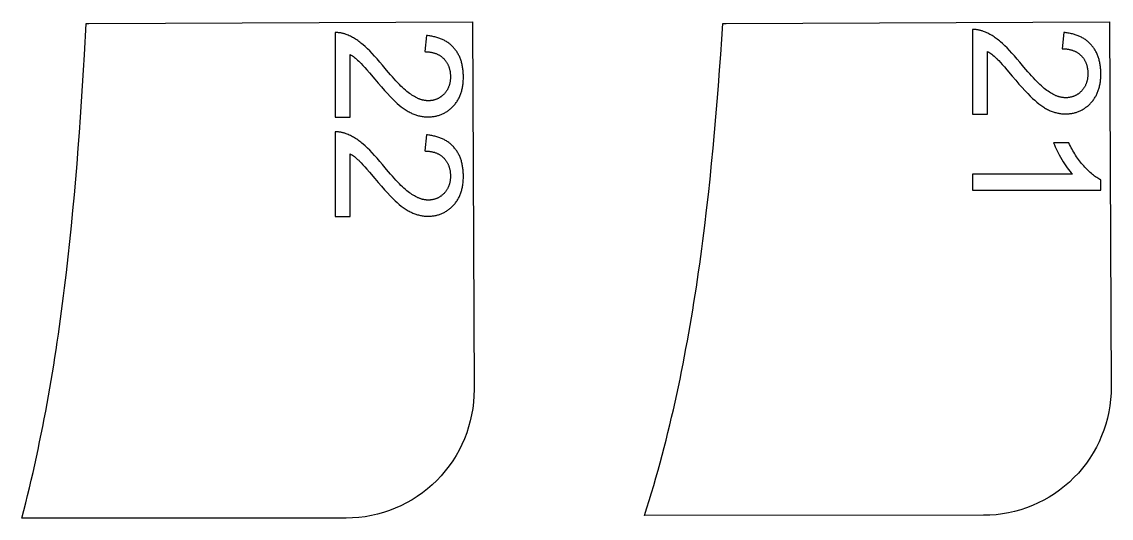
# Model space of a CAD drawing. Extents: x -16189 to 5251, y 3521 to 4024.
# Drawn here: x -2770.1 to -2344, y 3829.7 to 4023.8 of the extents above; entities that cross this region are included whole.
import ezdxf

# ---------------------------------------------------------------- set-up
doc = ezdxf.new("R2010")
doc.units = 0
doc.layers.add('LAYER_03', color=7, linetype='CONTINUOUS')

msp = doc.modelspace()

# ---------------------------------------------------------------- linework, layer by layer
at = {"layer": 'LAYER_03'}
for points in [[(-2643.2, 3829.77), (-2770.1, 3829.73), (-2769.32, 3832.7), (-2768.57, 3835.67), (-2767.83, 3838.65), (-2767.1, 3841.63), (-2766.4, 3844.61), (-2765.71, 3847.59), (-2765.03, 3850.58), (-2764.38, 3853.57), (-2763.73, 3856.55), (-2763.11, 3859.55), (-2762.49, 3862.54), (-2761.9, 3865.53), (-2761.31, 3868.53), (-2760.74, 3871.53), (-2760.19, 3874.53), (-2759.65, 3877.53), (-2759.12, 3880.54), (-2758.6, 3883.54), (-2758.1, 3886.55), (-2757.61, 3889.56), (-2757.13, 3892.57), (-2756.67, 3895.58), (-2756.21, 3898.6), (-2755.77, 3901.61), (-2755.34, 3904.63), (-2754.92, 3907.65), (-2754.51, 3910.67), (-2754.11, 3913.69), (-2753.72, 3916.71), (-2753.35, 3919.73), (-2752.62, 3925.78), (-2751.93, 3931.84), (-2751.27, 3937.9), (-2750.66, 3943.97), (-2750.07, 3950.04), (-2749.52, 3956.11), (-2748.99, 3962.19), (-2748.49, 3968.27), (-2748.02, 3974.35), (-2747.57, 3980.44), (-2747.14, 3986.53), (-2746.73, 3992.62), (-2746.33, 3998.72), (-2745.96, 4004.81), (-2745.59, 4010.91), (-2744.89, 4023.11), (-2743.84, 4023.11), (-2593.84, 4023.76), (-2593.22, 3879.99, -0.415384)], [(-2393.98, 3830.85), (-2526.51, 3830.8), (-2525.58, 3833.74), (-2524.67, 3836.67), (-2523.78, 3839.61), (-2522.91, 3842.55), (-2522.07, 3845.5), (-2521.23, 3848.45), (-2520.42, 3851.4), (-2519.63, 3854.36), (-2518.86, 3857.31), (-2518.1, 3860.27), (-2517.36, 3863.24), (-2516.64, 3866.2), (-2515.93, 3869.17), (-2515.25, 3872.14), (-2514.57, 3875.12), (-2513.92, 3878.09), (-2513.28, 3881.07), (-2512.65, 3884.05), (-2512.04, 3887.04), (-2511.45, 3890.03), (-2510.87, 3893.01), (-2510.31, 3896), (-2509.75, 3899), (-2509.22, 3901.99), (-2508.69, 3904.99), (-2508.18, 3907.99), (-2507.68, 3910.99), (-2507.19, 3914), (-2506.72, 3917), (-2506.26, 3920.01), (-2505.8, 3923.02), (-2505.36, 3926.03), (-2504.93, 3929.04), (-2504.52, 3932.06), (-2504.11, 3935.07), (-2503.71, 3938.09), (-2503.33, 3941.11), (-2502.95, 3944.13), (-2502.23, 3950.18), (-2501.55, 3956.23), (-2500.9, 3962.29), (-2500.29, 3968.36), (-2499.7, 3974.43), (-2499.15, 3980.5), (-2498.62, 3986.58), (-2498.11, 3992.66), (-2497.63, 3998.74), (-2497.17, 4004.83), (-2496.72, 4010.92), (-2496.29, 4017.02), (-2495.87, 4023.11), (-2494.62, 4023.11), (-2344.62, 4023.76), (-2344, 3881.07, -0.415377)]]:
    msp.add_lwpolyline(points, format="xyb", close=True, dxfattribs=at)
for points in [[(-2647.54, 4019.55), (-2647.54, 3986.53), (-2641.64, 3986.53), (-2641.64, 4011.03), (-2641.22, 4010.77), (-2640.81, 4010.49), (-2640.39, 4010.19), (-2639.97, 4009.87), (-2639.56, 4009.54), (-2639.14, 4009.19), (-2638.73, 4008.83), (-2638.32, 4008.44), (-2638.1, 4008.23), (-2637.86, 4007.99), (-2637.3, 4007.41), (-2636.66, 4006.71), (-2635.92, 4005.89), (-2635.09, 4004.94), (-2634.16, 4003.87), (-2632.03, 4001.35), (-2630.67, 3999.76), (-2629.38, 3998.28), (-2628.17, 3996.92), (-2627.04, 3995.68), (-2625.97, 3994.56), (-2624.99, 3993.55), (-2624.07, 3992.66), (-2623.23, 3991.89), (-2622.44, 3991.21), (-2621.65, 3990.57), (-2621.26, 3990.27), (-2620.88, 3989.99), (-2620.49, 3989.71), (-2620.11, 3989.45), (-2619.73, 3989.2), (-2619.35, 3988.97), (-2618.97, 3988.75), (-2618.6, 3988.54), (-2618.23, 3988.34), (-2617.86, 3988.15), (-2617.5, 3987.98), (-2617.13, 3987.82), (-2616.77, 3987.67), (-2616.41, 3987.53), (-2616.04, 3987.4), (-2615.68, 3987.28), (-2615.31, 3987.17), (-2614.95, 3987.07), (-2614.58, 3986.98), (-2614.21, 3986.9), (-2613.84, 3986.83), (-2613.47, 3986.77), (-2613.1, 3986.71), (-2612.73, 3986.67), (-2612.36, 3986.64), (-2611.99, 3986.61), (-2611.61, 3986.6), (-2611.24, 3986.59), (-2610.87, 3986.6), (-2610.51, 3986.61), (-2610.15, 3986.63), (-2609.79, 3986.66), (-2609.44, 3986.7), (-2609.09, 3986.74), (-2608.75, 3986.8), (-2608.41, 3986.86), (-2608.07, 3986.93), (-2607.74, 3987), (-2607.41, 3987.09), (-2607.08, 3987.18), (-2606.76, 3987.29), (-2606.44, 3987.4), (-2606.13, 3987.52), (-2605.82, 3987.64), (-2605.51, 3987.78), (-2605.21, 3987.92), (-2604.91, 3988.07), (-2604.61, 3988.23), (-2604.32, 3988.4), (-2604.03, 3988.58), (-2603.75, 3988.76), (-2603.47, 3988.95), (-2603.19, 3989.15), (-2602.92, 3989.36), (-2602.65, 3989.58), (-2602.38, 3989.8), (-2602.12, 3990.04), (-2601.86, 3990.28), (-2601.6, 3990.53), (-2601.35, 3990.79), (-2601.11, 3991.05), (-2600.87, 3991.32), (-2600.64, 3991.6), (-2600.42, 3991.88), (-2600.2, 3992.17), (-2600, 3992.46), (-2599.8, 3992.76), (-2599.61, 3993.07), (-2599.43, 3993.38), (-2599.25, 3993.7), (-2599.08, 3994.02), (-2598.92, 3994.35), (-2598.77, 3994.69), (-2598.63, 3995.03), (-2598.49, 3995.38), (-2598.36, 3995.73), (-2598.24, 3996.09), (-2598.13, 3996.45), (-2598.02, 3996.82), (-2597.93, 3997.2), (-2597.84, 3997.58), (-2597.76, 3997.97), (-2597.68, 3998.36), (-2597.61, 3998.76), (-2597.56, 3999.17), (-2597.51, 3999.58), (-2597.46, 4000), (-2597.43, 4000.42), (-2597.4, 4000.85), (-2597.38, 4001.28), (-2597.37, 4001.72), (-2597.37, 4002.17), (-2597.38, 4003.05), (-2597.4, 4003.48), (-2597.42, 4003.91), (-2597.46, 4004.33), (-2597.5, 4004.74), (-2597.54, 4005.15), (-2597.6, 4005.55), (-2597.66, 4005.95), (-2597.73, 4006.34), (-2597.8, 4006.73), (-2597.89, 4007.11), (-2597.98, 4007.48), (-2598.07, 4007.85), (-2598.18, 4008.21), (-2598.29, 4008.57), (-2598.41, 4008.92), (-2598.54, 4009.27), (-2598.67, 4009.61), (-2598.81, 4009.94), (-2598.96, 4010.27), (-2599.11, 4010.6), (-2599.28, 4010.91), (-2599.45, 4011.23), (-2599.62, 4011.53), (-2599.81, 4011.83), (-2600, 4012.13), (-2600.2, 4012.42), (-2600.4, 4012.7), (-2600.62, 4012.98), (-2600.84, 4013.25), (-2601.06, 4013.52), (-2601.3, 4013.78), (-2601.54, 4014.03), (-2601.79, 4014.28), (-2602.04, 4014.52), (-2602.3, 4014.75), (-2602.57, 4014.98), (-2602.84, 4015.2), (-2603.12, 4015.41), (-2603.41, 4015.61), (-2603.7, 4015.81), (-2604, 4016), (-2604.31, 4016.19), (-2604.62, 4016.36), (-2604.94, 4016.53), (-2605.27, 4016.7), (-2605.6, 4016.85), (-2605.94, 4017), (-2606.29, 4017.14), (-2606.64, 4017.28), (-2607, 4017.41), (-2607.36, 4017.53), (-2607.74, 4017.64), (-2608.11, 4017.75), (-2608.5, 4017.85), (-2608.89, 4017.94), (-2609.29, 4018.03), (-2609.69, 4018.1), (-2610.11, 4018.18), (-2610.52, 4018.24), (-2610.95, 4018.3), (-2611.38, 4018.35), (-2611.82, 4018.39), (-2612.46, 4012.09), (-2612.17, 4012.08), (-2611.88, 4012.07), (-2611.6, 4012.06), (-2611.32, 4012.04), (-2611.04, 4012.01), (-2610.77, 4011.98), (-2610.5, 4011.95), (-2610.24, 4011.91), (-2609.98, 4011.86), (-2609.72, 4011.81), (-2609.47, 4011.76), (-2609.22, 4011.69), (-2608.98, 4011.63), (-2608.74, 4011.56), (-2608.5, 4011.48), (-2608.27, 4011.4), (-2608.04, 4011.31), (-2607.82, 4011.22), (-2607.6, 4011.12), (-2607.38, 4011.02), (-2607.17, 4010.91), (-2606.96, 4010.8), (-2606.76, 4010.68), (-2606.56, 4010.56), (-2606.36, 4010.43), (-2606.17, 4010.3), (-2605.98, 4010.16), (-2605.8, 4010.02), (-2605.62, 4009.87), (-2605.44, 4009.72), (-2605.27, 4009.56), (-2605.1, 4009.4), (-2604.94, 4009.23), (-2604.78, 4009.06), (-2604.63, 4008.88), (-2604.48, 4008.7), (-2604.34, 4008.52), (-2604.2, 4008.34), (-2604.07, 4008.15), (-2603.94, 4007.96), (-2603.82, 4007.76), (-2603.7, 4007.56), (-2603.59, 4007.36), (-2603.48, 4007.15), (-2603.38, 4006.94), (-2603.29, 4006.73), (-2603.19, 4006.51), (-2603.11, 4006.29), (-2603.03, 4006.07), (-2602.95, 4005.84), (-2602.88, 4005.61), (-2602.82, 4005.38), (-2602.76, 4005.14), (-2602.7, 4004.9), (-2602.65, 4004.66), (-2602.61, 4004.41), (-2602.57, 4004.16), (-2602.54, 4003.91), (-2602.51, 4003.65), (-2602.49, 4003.39), (-2602.47, 4003.12), (-2602.45, 4002.85), (-2602.45, 4002.58), (-2602.44, 4002.31), (-2602.45, 4002.05), (-2602.45, 4001.79), (-2602.47, 4001.53), (-2602.48, 4001.28), (-2602.51, 4001.04), (-2602.53, 4000.79), (-2602.56, 4000.55), (-2602.6, 4000.31), (-2602.64, 4000.07), (-2602.69, 3999.84), (-2602.74, 3999.61), (-2602.8, 3999.39), (-2602.86, 3999.16), (-2602.92, 3998.94), (-2602.99, 3998.72), (-2603.07, 3998.51), (-2603.15, 3998.3), (-2603.24, 3998.09), (-2603.33, 3997.89), (-2603.42, 3997.69), (-2603.52, 3997.49), (-2603.63, 3997.29), (-2603.74, 3997.1), (-2603.85, 3996.91), (-2603.97, 3996.72), (-2604.1, 3996.54), (-2604.23, 3996.36), (-2604.36, 3996.18), (-2604.5, 3996.01), (-2604.65, 3995.84), (-2604.8, 3995.67), (-2604.95, 3995.51), (-2605.11, 3995.35), (-2605.27, 3995.19), (-2605.43, 3995.04), (-2605.59, 3994.9), (-2605.76, 3994.76), (-2605.93, 3994.62), (-2606.1, 3994.49), (-2606.27, 3994.37), (-2606.45, 3994.25), (-2606.63, 3994.13), (-2606.81, 3994.02), (-2606.99, 3993.92), (-2607.17, 3993.82), (-2607.36, 3993.72), (-2607.55, 3993.64), (-2607.74, 3993.55), (-2607.93, 3993.47), (-2608.13, 3993.4), (-2608.33, 3993.33), (-2608.53, 3993.27), (-2608.73, 3993.21), (-2608.93, 3993.15), (-2609.14, 3993.11), (-2609.35, 3993.06), (-2609.56, 3993.02), (-2609.77, 3992.99), (-2609.99, 3992.96), (-2610.21, 3992.94), (-2610.43, 3992.92), (-2610.65, 3992.91), (-2610.87, 3992.9), (-2611.1, 3992.9), (-2611.32, 3992.9), (-2611.54, 3992.91), (-2611.76, 3992.93), (-2611.98, 3992.94), (-2612.2, 3992.97), (-2612.42, 3993), (-2612.64, 3993.04), (-2612.87, 3993.08), (-2613.09, 3993.13), (-2613.32, 3993.18), (-2613.54, 3993.24), (-2613.77, 3993.3), (-2614, 3993.37), (-2614.22, 3993.45), (-2614.45, 3993.53), (-2614.68, 3993.62), (-2614.92, 3993.71), (-2615.15, 3993.81), (-2615.38, 3993.91), (-2615.61, 3994.02), (-2615.85, 3994.13), (-2616.08, 3994.25), (-2616.56, 3994.51), (-2617.03, 3994.79), (-2617.51, 3995.09), (-2617.99, 3995.42), (-2618.48, 3995.76), (-2618.98, 3996.14), (-2619.5, 3996.56), (-2620.04, 3997.02), (-2620.61, 3997.52), (-2621.19, 3998.07), (-2621.8, 3998.65), (-2622.43, 3999.28), (-2623.08, 3999.95), (-2623.75, 4000.66), (-2624.44, 4001.41), (-2625.16, 4002.2), (-2625.9, 4003.03), (-2626.66, 4003.9), (-2627.44, 4004.82), (-2629.06, 4006.77), (-2630.12, 4008.05), (-2631.15, 4009.24), (-2632.14, 4010.36), (-2633.1, 4011.4), (-2634.03, 4012.37), (-2634.93, 4013.25), (-2635.8, 4014.07), (-2636.63, 4014.8), (-2637.04, 4015.14), (-2637.45, 4015.47), (-2637.86, 4015.79), (-2638.27, 4016.09), (-2638.68, 4016.39), (-2639.1, 4016.67), (-2639.51, 4016.94), (-2639.93, 4017.2), (-2640.34, 4017.44), (-2640.76, 4017.68), (-2641.18, 4017.9), (-2641.59, 4018.11), (-2642.01, 4018.31), (-2642.43, 4018.5), (-2642.85, 4018.67), (-2643.28, 4018.84), (-2643.53, 4018.93), (-2643.79, 4019.02), (-2644.05, 4019.1), (-2644.31, 4019.18), (-2644.57, 4019.24), (-2644.83, 4019.31), (-2645.1, 4019.36), (-2645.36, 4019.41), (-2645.63, 4019.45), (-2645.9, 4019.48), (-2646.17, 4019.51), (-2646.44, 4019.53), (-2646.71, 4019.55), (-2646.98, 4019.56), (-2647.26, 4019.56)], [(-2398.22, 4020.73), (-2398.22, 3987.7), (-2392.33, 3987.7), (-2392.33, 4012.2), (-2391.91, 4011.94), (-2391.49, 4011.66), (-2391.08, 4011.36), (-2390.66, 4011.05), (-2390.24, 4010.71), (-2389.83, 4010.36), (-2389.42, 4010), (-2389, 4009.61), (-2388.78, 4009.4), (-2388.54, 4009.16), (-2387.99, 4008.58), (-2387.34, 4007.88), (-2386.6, 4007.06), (-2385.77, 4006.11), (-2384.85, 4005.04), (-2382.71, 4002.53), (-2381.35, 4000.93), (-2380.07, 3999.45), (-2378.86, 3998.1), (-2377.72, 3996.85), (-2376.66, 3995.73), (-2375.67, 3994.73), (-2374.76, 3993.84), (-2373.92, 3993.07), (-2373.12, 3992.38), (-2372.34, 3991.75), (-2371.95, 3991.45), (-2371.56, 3991.16), (-2371.18, 3990.89), (-2370.79, 3990.63), (-2370.41, 3990.38), (-2370.04, 3990.14), (-2369.66, 3989.92), (-2369.29, 3989.71), (-2368.92, 3989.51), (-2368.55, 3989.33), (-2368.18, 3989.15), (-2367.82, 3988.99), (-2367.46, 3988.85), (-2367.09, 3988.71), (-2366.73, 3988.58), (-2366.36, 3988.46), (-2366, 3988.35), (-2365.63, 3988.25), (-2365.27, 3988.16), (-2364.9, 3988.07), (-2364.53, 3988), (-2364.16, 3987.94), (-2363.79, 3987.89), (-2363.42, 3987.84), (-2363.04, 3987.81), (-2362.67, 3987.79), (-2362.3, 3987.77), (-2361.92, 3987.77), (-2361.56, 3987.77), (-2361.19, 3987.78), (-2360.83, 3987.8), (-2360.48, 3987.83), (-2360.13, 3987.87), (-2359.78, 3987.91), (-2359.44, 3987.97), (-2359.09, 3988.03), (-2358.76, 3988.1), (-2358.42, 3988.18), (-2358.1, 3988.26), (-2357.77, 3988.36), (-2357.45, 3988.46), (-2357.13, 3988.57), (-2356.81, 3988.69), (-2356.5, 3988.82), (-2356.2, 3988.95), (-2355.89, 3989.09), (-2355.59, 3989.25), (-2355.3, 3989.4), (-2355.01, 3989.57), (-2354.72, 3989.75), (-2354.43, 3989.93), (-2354.15, 3990.13), (-2353.88, 3990.33), (-2353.6, 3990.53), (-2353.33, 3990.75), (-2353.07, 3990.98), (-2352.8, 3991.21), (-2352.55, 3991.45), (-2352.29, 3991.7), (-2352.04, 3991.96), (-2351.79, 3992.22), (-2351.56, 3992.5), (-2351.33, 3992.77), (-2351.1, 3993.05), (-2350.89, 3993.34), (-2350.68, 3993.64), (-2350.49, 3993.94), (-2350.29, 3994.24), (-2350.11, 3994.55), (-2349.94, 3994.87), (-2349.77, 3995.2), (-2349.61, 3995.53), (-2349.46, 3995.86), (-2349.31, 3996.2), (-2349.18, 3996.55), (-2349.05, 3996.9), (-2348.93, 3997.26), (-2348.81, 3997.62), (-2348.71, 3998), (-2348.61, 3998.37), (-2348.52, 3998.75), (-2348.44, 3999.14), (-2348.37, 3999.54), (-2348.3, 3999.94), (-2348.24, 4000.34), (-2348.19, 4000.75), (-2348.15, 4001.17), (-2348.11, 4001.59), (-2348.09, 4002.02), (-2348.07, 4002.46), (-2348.06, 4002.9), (-2348.05, 4003.34), (-2348.07, 4004.22), (-2348.08, 4004.65), (-2348.11, 4005.08), (-2348.14, 4005.5), (-2348.18, 4005.91), (-2348.23, 4006.32), (-2348.28, 4006.72), (-2348.34, 4007.12), (-2348.41, 4007.51), (-2348.49, 4007.9), (-2348.57, 4008.28), (-2348.66, 4008.65), (-2348.76, 4009.02), (-2348.86, 4009.38), (-2348.98, 4009.74), (-2349.1, 4010.09), (-2349.22, 4010.44), (-2349.36, 4010.78), (-2349.5, 4011.12), (-2349.64, 4011.45), (-2349.8, 4011.77), (-2349.96, 4012.09), (-2350.13, 4012.4), (-2350.31, 4012.71), (-2350.49, 4013.01), (-2350.68, 4013.3), (-2350.88, 4013.59), (-2351.09, 4013.88), (-2351.3, 4014.15), (-2351.52, 4014.43), (-2351.75, 4014.69), (-2351.98, 4014.95), (-2352.22, 4015.21), (-2352.47, 4015.45), (-2352.73, 4015.69), (-2352.99, 4015.93), (-2353.25, 4016.15), (-2353.53, 4016.37), (-2353.81, 4016.58), (-2354.1, 4016.79), (-2354.39, 4016.99), (-2354.69, 4017.18), (-2355, 4017.36), (-2355.31, 4017.54), (-2355.63, 4017.71), (-2355.95, 4017.87), (-2356.29, 4018.02), (-2356.63, 4018.17), (-2356.97, 4018.32), (-2357.32, 4018.45), (-2357.68, 4018.58), (-2358.05, 4018.7), (-2358.42, 4018.81), (-2358.8, 4018.92), (-2359.19, 4019.02), (-2359.58, 4019.11), (-2359.98, 4019.2), (-2360.38, 4019.28), (-2360.79, 4019.35), (-2361.21, 4019.41), (-2361.63, 4019.47), (-2362.07, 4019.52), (-2362.5, 4019.57), (-2363.15, 4013.26), (-2362.86, 4013.26), (-2362.57, 4013.25), (-2362.29, 4013.23), (-2362.01, 4013.21), (-2361.73, 4013.19), (-2361.46, 4013.16), (-2361.19, 4013.12), (-2360.93, 4013.08), (-2360.67, 4013.03), (-2360.41, 4012.98), (-2360.16, 4012.93), (-2359.91, 4012.87), (-2359.67, 4012.8), (-2359.43, 4012.73), (-2359.19, 4012.65), (-2358.96, 4012.57), (-2358.73, 4012.48), (-2358.51, 4012.39), (-2358.29, 4012.3), (-2358.07, 4012.19), (-2357.86, 4012.09), (-2357.65, 4011.97), (-2357.45, 4011.86), (-2357.25, 4011.73), (-2357.05, 4011.61), (-2356.86, 4011.47), (-2356.67, 4011.34), (-2356.49, 4011.19), (-2356.3, 4011.04), (-2356.13, 4010.89), (-2355.96, 4010.73), (-2355.79, 4010.57), (-2355.62, 4010.4), (-2355.47, 4010.23), (-2355.31, 4010.05), (-2355.17, 4009.88), (-2355.02, 4009.69), (-2354.89, 4009.51), (-2354.75, 4009.32), (-2354.63, 4009.13), (-2354.5, 4008.93), (-2354.39, 4008.73), (-2354.27, 4008.53), (-2354.17, 4008.33), (-2354.07, 4008.12), (-2353.97, 4007.9), (-2353.88, 4007.69), (-2353.79, 4007.47), (-2353.71, 4007.24), (-2353.64, 4007.02), (-2353.57, 4006.79), (-2353.5, 4006.55), (-2353.44, 4006.32), (-2353.39, 4006.08), (-2353.34, 4005.83), (-2353.3, 4005.58), (-2353.26, 4005.33), (-2353.22, 4005.08), (-2353.19, 4004.82), (-2353.17, 4004.56), (-2353.15, 4004.29), (-2353.14, 4004.03), (-2353.13, 4003.75), (-2353.13, 4003.48), (-2353.13, 4003.22), (-2353.14, 4002.96), (-2353.15, 4002.71), (-2353.17, 4002.46), (-2353.19, 4002.21), (-2353.22, 4001.96), (-2353.25, 4001.72), (-2353.29, 4001.48), (-2353.33, 4001.25), (-2353.37, 4001.01), (-2353.43, 4000.78), (-2353.48, 4000.56), (-2353.54, 4000.34), (-2353.61, 4000.11), (-2353.68, 3999.9), (-2353.76, 3999.68), (-2353.84, 3999.47), (-2353.92, 3999.26), (-2354.01, 3999.06), (-2354.11, 3998.86), (-2354.21, 3998.66), (-2354.31, 3998.46), (-2354.42, 3998.27), (-2354.54, 3998.08), (-2354.66, 3997.9), (-2354.78, 3997.71), (-2354.91, 3997.53), (-2355.05, 3997.36), (-2355.19, 3997.18), (-2355.33, 3997.01), (-2355.48, 3996.84), (-2355.64, 3996.68), (-2355.79, 3996.52), (-2355.95, 3996.36), (-2356.11, 3996.21), (-2356.28, 3996.07), (-2356.45, 3995.93), (-2356.61, 3995.79), (-2356.79, 3995.66), (-2356.96, 3995.54), (-2357.13, 3995.42), (-2357.31, 3995.31), (-2357.49, 3995.2), (-2357.67, 3995.09), (-2357.86, 3994.99), (-2358.05, 3994.9), (-2358.23, 3994.81), (-2358.43, 3994.72), (-2358.62, 3994.65), (-2358.81, 3994.57), (-2359.01, 3994.5), (-2359.21, 3994.44), (-2359.41, 3994.38), (-2359.62, 3994.33), (-2359.83, 3994.28), (-2360.04, 3994.24), (-2360.25, 3994.2), (-2360.46, 3994.16), (-2360.68, 3994.14), (-2360.89, 3994.11), (-2361.11, 3994.1), (-2361.34, 3994.08), (-2361.56, 3994.08), (-2361.79, 3994.07), (-2362, 3994.08), (-2362.22, 3994.08), (-2362.44, 3994.1), (-2362.66, 3994.12), (-2362.88, 3994.14), (-2363.11, 3994.17), (-2363.33, 3994.21), (-2363.55, 3994.25), (-2363.78, 3994.3), (-2364, 3994.35), (-2364.23, 3994.41), (-2364.45, 3994.48), (-2364.68, 3994.55), (-2364.91, 3994.62), (-2365.14, 3994.7), (-2365.37, 3994.79), (-2365.6, 3994.88), (-2365.83, 3994.98), (-2366.07, 3995.08), (-2366.3, 3995.19), (-2366.53, 3995.31), (-2366.77, 3995.43), (-2367.24, 3995.68), (-2367.72, 3995.96), (-2368.2, 3996.26), (-2368.68, 3996.59), (-2369.17, 3996.94), (-2369.66, 3997.31), (-2370.19, 3997.73), (-2370.73, 3998.2), (-2371.29, 3998.7), (-2371.88, 3999.24), (-2372.48, 3999.83), (-2373.11, 4000.45), (-2373.76, 4001.12), (-2374.44, 4001.83), (-2375.13, 4002.58), (-2375.85, 4003.37), (-2376.58, 4004.2), (-2377.34, 4005.08), (-2378.12, 4005.99), (-2379.75, 4007.94), (-2380.81, 4009.22), (-2381.83, 4010.41), (-2382.83, 4011.53), (-2383.79, 4012.58), (-2384.72, 4013.54), (-2385.62, 4014.43), (-2386.48, 4015.24), (-2387.32, 4015.97), (-2387.72, 4016.31), (-2388.13, 4016.64), (-2388.55, 4016.96), (-2388.96, 4017.27), (-2389.37, 4017.56), (-2389.78, 4017.84), (-2390.2, 4018.11), (-2390.61, 4018.37), (-2391.03, 4018.62), (-2391.45, 4018.85), (-2391.86, 4019.07), (-2392.28, 4019.28), (-2392.7, 4019.48), (-2393.12, 4019.67), (-2393.54, 4019.85), (-2393.96, 4020.01), (-2394.22, 4020.1), (-2394.48, 4020.19), (-2394.73, 4020.27), (-2394.99, 4020.35), (-2395.26, 4020.42), (-2395.52, 4020.48), (-2395.78, 4020.53), (-2396.05, 4020.58), (-2396.32, 4020.62), (-2396.58, 4020.66), (-2396.85, 4020.69), (-2397.12, 4020.71), (-2397.4, 4020.72), (-2397.67, 4020.73), (-2397.95, 4020.73)], [(-2647.54, 3980.73), (-2647.54, 3947.71), (-2641.64, 3947.71), (-2641.64, 3972.21), (-2641.22, 3971.95), (-2640.81, 3971.67), (-2640.39, 3971.37), (-2639.97, 3971.05), (-2639.56, 3970.72), (-2639.14, 3970.37), (-2638.73, 3970), (-2638.32, 3969.62), (-2638.1, 3969.41), (-2637.86, 3969.17), (-2637.3, 3968.59), (-2636.66, 3967.89), (-2635.92, 3967.06), (-2635.09, 3966.12), (-2634.16, 3965.05), (-2632.03, 3962.53), (-2630.67, 3960.94), (-2629.38, 3959.46), (-2628.17, 3958.1), (-2627.04, 3956.86), (-2625.97, 3955.74), (-2624.99, 3954.73), (-2624.07, 3953.84), (-2623.23, 3953.07), (-2622.44, 3952.39), (-2621.65, 3951.75), (-2621.26, 3951.45), (-2620.88, 3951.17), (-2620.49, 3950.89), (-2620.11, 3950.63), (-2619.73, 3950.38), (-2619.35, 3950.15), (-2618.97, 3949.93), (-2618.6, 3949.72), (-2618.23, 3949.52), (-2617.86, 3949.33), (-2617.5, 3949.16), (-2617.13, 3949), (-2616.77, 3948.85), (-2616.41, 3948.71), (-2616.04, 3948.58), (-2615.68, 3948.46), (-2615.31, 3948.35), (-2614.95, 3948.25), (-2614.58, 3948.16), (-2614.21, 3948.08), (-2613.84, 3948.01), (-2613.47, 3947.95), (-2613.1, 3947.89), (-2612.73, 3947.85), (-2612.36, 3947.82), (-2611.99, 3947.79), (-2611.61, 3947.78), (-2611.24, 3947.77), (-2610.87, 3947.78), (-2610.51, 3947.79), (-2610.15, 3947.81), (-2609.79, 3947.84), (-2609.44, 3947.88), (-2609.09, 3947.92), (-2608.75, 3947.97), (-2608.41, 3948.04), (-2608.07, 3948.11), (-2607.74, 3948.18), (-2607.41, 3948.27), (-2607.08, 3948.36), (-2606.76, 3948.47), (-2606.44, 3948.58), (-2606.13, 3948.69), (-2605.82, 3948.82), (-2605.51, 3948.96), (-2605.21, 3949.1), (-2604.91, 3949.25), (-2604.61, 3949.41), (-2604.32, 3949.58), (-2604.03, 3949.76), (-2603.75, 3949.94), (-2603.47, 3950.13), (-2603.19, 3950.33), (-2602.92, 3950.54), (-2602.65, 3950.76), (-2602.38, 3950.98), (-2602.12, 3951.22), (-2601.86, 3951.46), (-2601.6, 3951.71), (-2601.35, 3951.97), (-2601.11, 3952.23), (-2600.87, 3952.5), (-2600.64, 3952.78), (-2600.42, 3953.06), (-2600.2, 3953.35), (-2600, 3953.64), (-2599.8, 3953.94), (-2599.61, 3954.25), (-2599.43, 3954.56), (-2599.25, 3954.88), (-2599.08, 3955.2), (-2598.92, 3955.53), (-2598.77, 3955.87), (-2598.63, 3956.21), (-2598.49, 3956.56), (-2598.36, 3956.91), (-2598.24, 3957.27), (-2598.13, 3957.63), (-2598.02, 3958), (-2597.93, 3958.38), (-2597.84, 3958.76), (-2597.76, 3959.15), (-2597.68, 3959.54), (-2597.61, 3959.94), (-2597.56, 3960.35), (-2597.51, 3960.76), (-2597.46, 3961.18), (-2597.43, 3961.6), (-2597.4, 3962.03), (-2597.38, 3962.46), (-2597.37, 3962.9), (-2597.37, 3963.35), (-2597.38, 3964.23), (-2597.4, 3964.66), (-2597.42, 3965.09), (-2597.46, 3965.51), (-2597.5, 3965.92), (-2597.54, 3966.33), (-2597.6, 3966.73), (-2597.66, 3967.13), (-2597.73, 3967.52), (-2597.8, 3967.9), (-2597.89, 3968.28), (-2597.98, 3968.66), (-2598.07, 3969.03), (-2598.18, 3969.39), (-2598.29, 3969.75), (-2598.41, 3970.1), (-2598.54, 3970.45), (-2598.67, 3970.79), (-2598.81, 3971.12), (-2598.96, 3971.45), (-2599.11, 3971.78), (-2599.28, 3972.09), (-2599.45, 3972.41), (-2599.62, 3972.71), (-2599.81, 3973.01), (-2600, 3973.31), (-2600.2, 3973.6), (-2600.4, 3973.88), (-2600.62, 3974.16), (-2600.84, 3974.43), (-2601.06, 3974.7), (-2601.3, 3974.96), (-2601.54, 3975.21), (-2601.79, 3975.46), (-2602.04, 3975.7), (-2602.3, 3975.93), (-2602.57, 3976.16), (-2602.84, 3976.38), (-2603.12, 3976.59), (-2603.41, 3976.79), (-2603.7, 3976.99), (-2604, 3977.18), (-2604.31, 3977.37), (-2604.62, 3977.54), (-2604.94, 3977.71), (-2605.27, 3977.88), (-2605.6, 3978.03), (-2605.94, 3978.18), (-2606.29, 3978.32), (-2606.64, 3978.46), (-2607, 3978.58), (-2607.36, 3978.71), (-2607.74, 3978.82), (-2608.11, 3978.93), (-2608.5, 3979.03), (-2608.89, 3979.12), (-2609.29, 3979.2), (-2609.69, 3979.28), (-2610.11, 3979.36), (-2610.52, 3979.42), (-2610.95, 3979.48), (-2611.38, 3979.53), (-2611.82, 3979.57), (-2612.46, 3973.27), (-2612.17, 3973.26), (-2611.88, 3973.25), (-2611.6, 3973.24), (-2611.32, 3973.22), (-2611.04, 3973.19), (-2610.77, 3973.16), (-2610.5, 3973.13), (-2610.24, 3973.09), (-2609.98, 3973.04), (-2609.72, 3972.99), (-2609.47, 3972.93), (-2609.22, 3972.87), (-2608.98, 3972.81), (-2608.74, 3972.74), (-2608.5, 3972.66), (-2608.27, 3972.58), (-2608.04, 3972.49), (-2607.82, 3972.4), (-2607.6, 3972.3), (-2607.38, 3972.2), (-2607.17, 3972.09), (-2606.96, 3971.98), (-2606.76, 3971.86), (-2606.56, 3971.74), (-2606.36, 3971.61), (-2606.17, 3971.48), (-2605.98, 3971.34), (-2605.8, 3971.2), (-2605.62, 3971.05), (-2605.44, 3970.9), (-2605.27, 3970.74), (-2605.1, 3970.58), (-2604.94, 3970.41), (-2604.78, 3970.24), (-2604.63, 3970.06), (-2604.48, 3969.88), (-2604.34, 3969.7), (-2604.2, 3969.52), (-2604.07, 3969.33), (-2603.94, 3969.14), (-2603.82, 3968.94), (-2603.7, 3968.74), (-2603.59, 3968.54), (-2603.48, 3968.33), (-2603.38, 3968.12), (-2603.29, 3967.91), (-2603.19, 3967.69), (-2603.11, 3967.47), (-2603.03, 3967.25), (-2602.95, 3967.02), (-2602.88, 3966.79), (-2602.82, 3966.56), (-2602.76, 3966.32), (-2602.7, 3966.08), (-2602.65, 3965.84), (-2602.61, 3965.59), (-2602.57, 3965.34), (-2602.54, 3965.09), (-2602.51, 3964.83), (-2602.49, 3964.57), (-2602.47, 3964.3), (-2602.45, 3964.03), (-2602.45, 3963.76), (-2602.44, 3963.49), (-2602.45, 3963.23), (-2602.45, 3962.97), (-2602.47, 3962.71), (-2602.48, 3962.46), (-2602.51, 3962.21), (-2602.53, 3961.97), (-2602.56, 3961.73), (-2602.6, 3961.49), (-2602.64, 3961.25), (-2602.69, 3961.02), (-2602.74, 3960.79), (-2602.8, 3960.56), (-2602.86, 3960.34), (-2602.92, 3960.12), (-2602.99, 3959.9), (-2603.07, 3959.69), (-2603.15, 3959.48), (-2603.24, 3959.27), (-2603.33, 3959.07), (-2603.42, 3958.86), (-2603.52, 3958.67), (-2603.63, 3958.47), (-2603.74, 3958.28), (-2603.85, 3958.09), (-2603.97, 3957.9), (-2604.1, 3957.72), (-2604.23, 3957.54), (-2604.36, 3957.36), (-2604.5, 3957.19), (-2604.65, 3957.02), (-2604.8, 3956.85), (-2604.95, 3956.69), (-2605.11, 3956.53), (-2605.27, 3956.37), (-2605.43, 3956.22), (-2605.59, 3956.08), (-2605.76, 3955.94), (-2605.93, 3955.8), (-2606.1, 3955.67), (-2606.27, 3955.55), (-2606.45, 3955.43), (-2606.63, 3955.31), (-2606.81, 3955.2), (-2606.99, 3955.1), (-2607.17, 3955), (-2607.36, 3954.9), (-2607.55, 3954.82), (-2607.74, 3954.73), (-2607.93, 3954.65), (-2608.13, 3954.58), (-2608.33, 3954.51), (-2608.53, 3954.45), (-2608.73, 3954.39), (-2608.93, 3954.33), (-2609.14, 3954.29), (-2609.35, 3954.24), (-2609.56, 3954.2), (-2609.77, 3954.17), (-2609.99, 3954.14), (-2610.21, 3954.12), (-2610.43, 3954.1), (-2610.65, 3954.09), (-2610.87, 3954.08), (-2611.1, 3954.08), (-2611.32, 3954.08), (-2611.54, 3954.09), (-2611.76, 3954.1), (-2611.98, 3954.12), (-2612.2, 3954.15), (-2612.42, 3954.18), (-2612.64, 3954.22), (-2612.87, 3954.26), (-2613.09, 3954.31), (-2613.32, 3954.36), (-2613.54, 3954.42), (-2613.77, 3954.48), (-2614, 3954.55), (-2614.22, 3954.63), (-2614.45, 3954.71), (-2614.68, 3954.79), (-2614.92, 3954.89), (-2615.15, 3954.99), (-2615.38, 3955.09), (-2615.61, 3955.2), (-2615.85, 3955.31), (-2616.08, 3955.43), (-2616.56, 3955.69), (-2617.03, 3955.97), (-2617.51, 3956.27), (-2617.99, 3956.6), (-2618.48, 3956.94), (-2618.98, 3957.32), (-2619.5, 3957.74), (-2620.04, 3958.2), (-2620.61, 3958.7), (-2621.19, 3959.25), (-2621.8, 3959.83), (-2622.43, 3960.46), (-2623.08, 3961.13), (-2623.75, 3961.83), (-2624.44, 3962.58), (-2625.16, 3963.38), (-2625.9, 3964.21), (-2626.66, 3965.08), (-2627.44, 3966), (-2629.06, 3967.95), (-2630.12, 3969.22), (-2631.15, 3970.42), (-2632.14, 3971.54), (-2633.1, 3972.58), (-2634.03, 3973.55), (-2634.93, 3974.43), (-2635.8, 3975.24), (-2636.63, 3975.98), (-2637.04, 3976.32), (-2637.45, 3976.65), (-2637.86, 3976.97), (-2638.27, 3977.27), (-2638.68, 3977.57), (-2639.1, 3977.85), (-2639.51, 3978.12), (-2639.93, 3978.38), (-2640.34, 3978.62), (-2640.76, 3978.86), (-2641.18, 3979.08), (-2641.59, 3979.29), (-2642.01, 3979.49), (-2642.43, 3979.68), (-2642.85, 3979.85), (-2643.28, 3980.02), (-2643.53, 3980.11), (-2643.79, 3980.2), (-2644.05, 3980.28), (-2644.31, 3980.36), (-2644.57, 3980.42), (-2644.83, 3980.48), (-2645.1, 3980.54), (-2645.36, 3980.59), (-2645.63, 3980.63), (-2645.9, 3980.66), (-2646.17, 3980.69), (-2646.44, 3980.71), (-2646.71, 3980.73), (-2646.98, 3980.74), (-2647.26, 3980.74)], [(-2359.13, 3964.15), (-2398.22, 3964.15), (-2398.22, 3958.01), (-2348.05, 3958.01), (-2348.05, 3961.97), (-2348.46, 3962.18), (-2348.86, 3962.4), (-2349.27, 3962.65), (-2349.68, 3962.91), (-2350.1, 3963.19), (-2350.51, 3963.48), (-2350.92, 3963.8), (-2351.34, 3964.13), (-2351.76, 3964.48), (-2352.18, 3964.85), (-2352.6, 3965.23), (-2353.02, 3965.63), (-2353.45, 3966.05), (-2353.87, 3966.49), (-2354.3, 3966.95), (-2354.73, 3967.42), (-2355.16, 3967.91), (-2355.58, 3968.4), (-2355.99, 3968.91), (-2356.39, 3969.43), (-2356.78, 3969.95), (-2357.17, 3970.49), (-2357.55, 3971.04), (-2357.92, 3971.59), (-2358.28, 3972.16), (-2358.64, 3972.74), (-2358.98, 3973.33), (-2359.32, 3973.93), (-2359.65, 3974.53), (-2359.97, 3975.15), (-2360.29, 3975.78), (-2360.59, 3976.42), (-2366.52, 3976.42), (-2366.24, 3975.69), (-2365.93, 3974.94), (-2365.58, 3974.17), (-2365.2, 3973.37), (-2364.79, 3972.55), (-2364.35, 3971.71), (-2363.87, 3970.85), (-2363.35, 3969.96), (-2362.83, 3969.08), (-2362.3, 3968.25), (-2361.77, 3967.46), (-2361.24, 3966.71), (-2360.71, 3966), (-2360.19, 3965.34), (-2359.66, 3964.72), (-2359.39, 3964.43)]]:
    msp.add_lwpolyline(points, close=True, dxfattribs=at)

doc.saveas('drawing.dxf')
